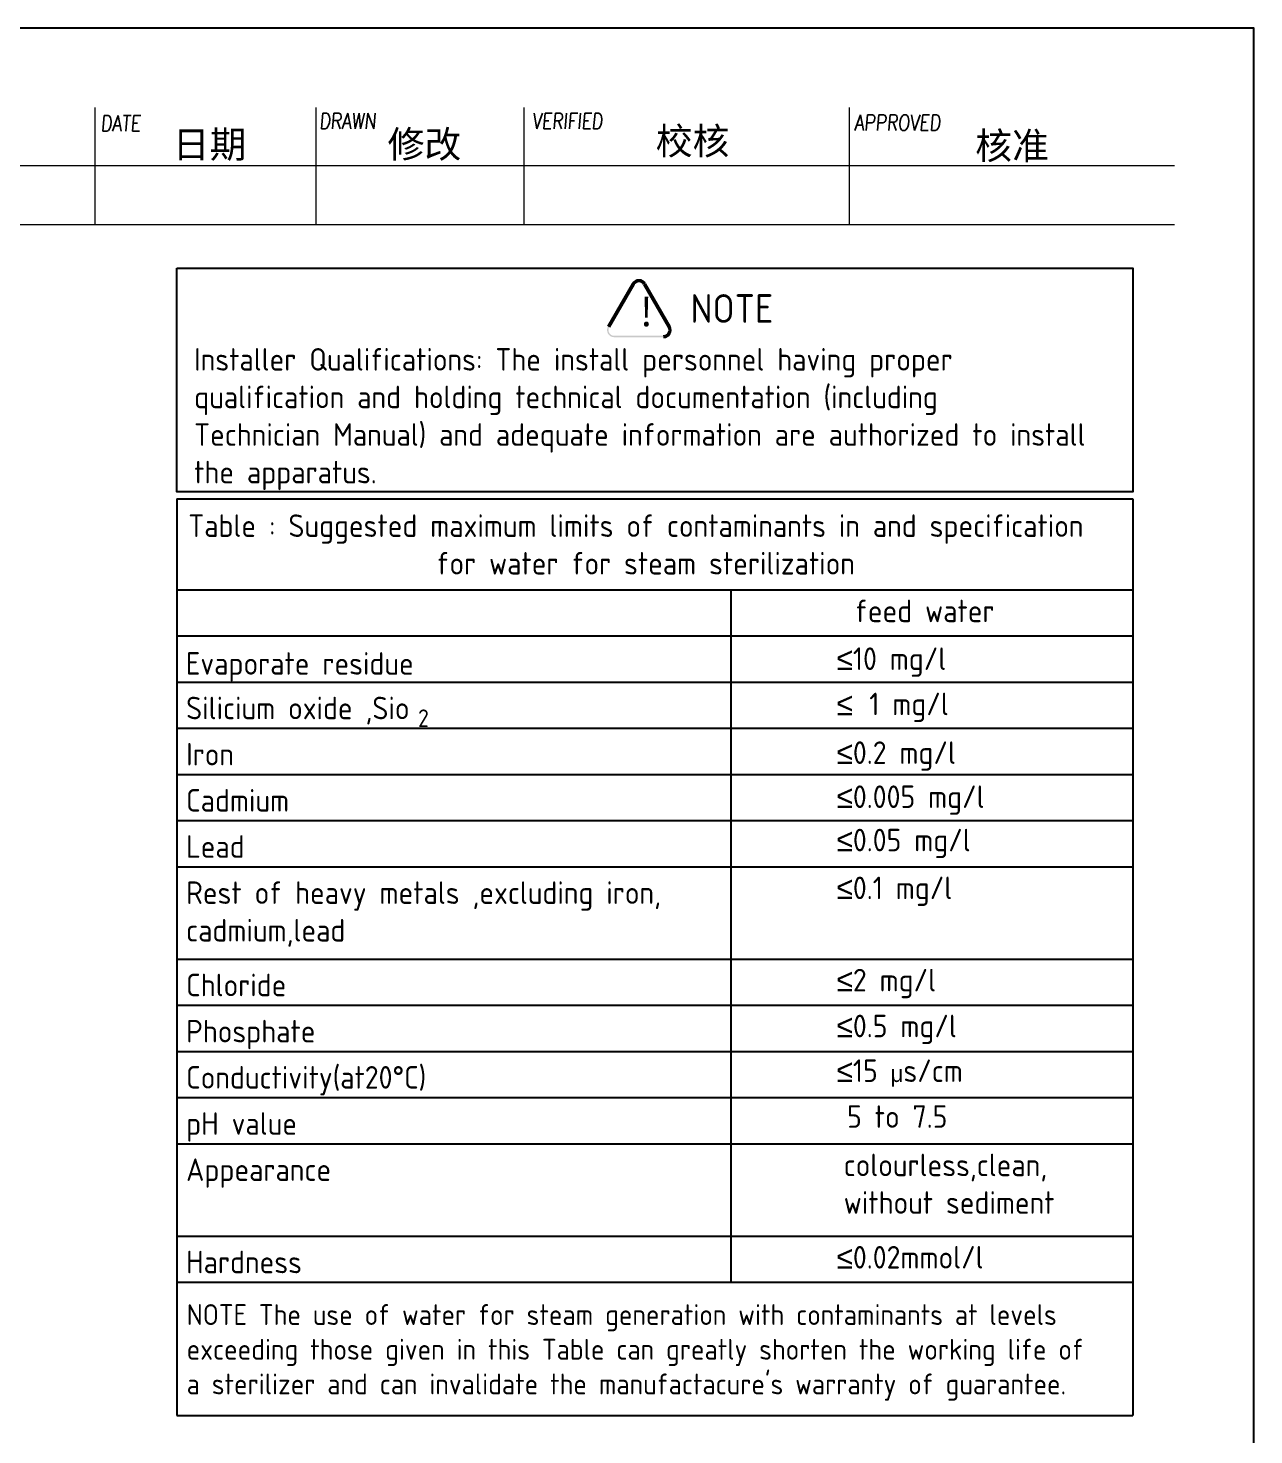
# Model space of a CAD drawing. Header units: millimetres. Extents: x 0 to 4395, y 0 to 3090.
# Drawn here: x 2981 to 4395, y 1468 to 3090 of the extents above; entities that cross this region are included whole.
import ezdxf

# ---------------------------------------------------------------- set-up
doc = ezdxf.new("R2010")
doc.units = ezdxf.units.MM
doc.header["$LTSCALE"] = 10
doc.layers.add('D', color=102, linetype='Continuous')
doc.layers.add('F', color=7, linetype='Continuous', lineweight=15)
doc.styles.get("Standard").update_dxf_attribs({"font": 'KAIU.TTF'})
doc.styles.add('STU25', font='isocp2.shx')
doc.styles.add('Text', font='romans.shx', dxfattribs={"width": 0.8, "oblique": 10})

msp = doc.modelspace()

# ---------------------------------------------------------------- hatches: boundary and pattern name
at = {"layer": 'D'}
h = msp.add_hatch(color=11, dxfattribs=at)
edge = h.paths.add_edge_path()
edge.add_line((3678.63, 2795.29), (3650.177, 2746.008))
edge.add_arc((3657.394, 2741.842), 8.333, 150, 270)
edge.add_line((3657.394, 2733.508), (3714.3, 2733.508))
edge.add_arc((3714.3, 2741.842), 8.333, 270, 390)
edge.add_line((3721.517, 2746.008), (3693.064, 2795.29))
edge.add_arc((3685.847, 2791.124), 8.333, 30, 150)
edge = h.paths.add_edge_path(flags=16)
edge.add_arc((3685.847, 2791.124), 6.667, 30, 150)
edge.add_line((3680.074, 2794.457), (3651.621, 2745.175))
edge.add_arc((3657.394, 2741.842), 6.667, 150, 270)
edge.add_line((3657.394, 2735.175), (3714.3, 2735.175))
edge.add_arc((3714.3, 2741.842), 6.667, 270, 390)
edge.add_line((3720.074, 2745.175), (3691.621, 2794.457))

# ---------------------------------------------------------------- linework, layer by layer
at = {"layer": 'D', "color": 11}
for p, q in [((3678.63, 2795.29), (3650.177, 2746.008)), ((3680.074, 2794.457), (3651.621, 2745.175)), ((3691.621, 2794.457), (3720.074, 2745.175)), ((3693.064, 2795.29), (3721.517, 2746.008)), ((3152.906, 2547.141), (3152.906, 1489.86)), ((3152.906, 2547.141), (4255.382, 2547.141)), ((4255.382, 2547.141), (4255.382, 1489.86)), ((3152.906, 2442.338), (4255.382, 2442.338)), ((3791.946, 2442.338), (3791.946, 1643.738)), ((3152.906, 2389.098), (4255.382, 2389.098)), ((3152.906, 2335.858), (4255.382, 2335.858)), ((3152.906, 2282.618), (4255.382, 2282.618)), ((3152.906, 2229.378), (4255.382, 2229.378)), ((3152.906, 2176.138), (4255.382, 2176.138)), ((3152.906, 2122.898), (4255.382, 2122.898)), ((3152.906, 2016.418), (4255.382, 2016.418)), ((3152.906, 1963.178), (4255.382, 1963.178)), ((3152.906, 1909.938), (4255.382, 1909.938)), ((3152.906, 1856.698), (4255.382, 1856.698)), ((3152.906, 1803.458), (4255.382, 1803.458)), ((3152.906, 1696.978), (4255.382, 1696.978)), ((3152.906, 1643.738), (4255.382, 1643.738)), ((3152.906, 1489.86), (4255.382, 1489.86))]:
    msp.add_line(p, q, dxfattribs=at)
msp.add_lwpolyline([(3152.906, 2813.239), (4255.382, 2813.239), (4255.382, 2555.091), (3152.906, 2555.091)], close=True, dxfattribs=at)
for centre, radius, start, end in [((3685.847, 2791.124), 8.333, 30, 150), ((3685.847, 2791.124), 6.667, 30, 150), ((3714.3, 2741.842), 8.333, 270, 30), ((3714.3, 2741.842), 6.667, 270, 30)]:
    msp.add_arc(centre, radius, start, end, dxfattribs=at)
at = {"layer": 'Defpoints', "color": 6}
msp.add_lwpolyline([(0, 3090), (0, 0), (4395, 0), (4395, 3090)], close=True, dxfattribs=at)
at = {"layer": 'F', "color": 7}
for p, q in [((3058.66, 2863.66), (3058.66, 2998.66)), ((3313.66, 2863.66), (3313.66, 2998.66)), ((3553.66, 2863.66), (3553.66, 2998.66)), ((3928.66, 2863.66), (3928.66, 2998.66)), ((4303.66, 2931.16), (2414.269, 2931.16)), ((2414.269, 2863.66), (4303.66, 2863.66))]:
    msp.add_line(p, q, dxfattribs=at)

# ---------------------------------------------------------------- texts
at = {"layer": 'D', "color": 11, "attachment_point": 1, "style": 'STU25'}
for s, insert, char_height in [('{\\f標楷體|b0|i0|c136|p65;!}', (3683.077, 2779.547), 33.33333), ('NOTE', (3745.248, 2783.144), 33), ('Table : Suggested maximum limits of contaminants in and specification\\P          {\\f????|b0|i0|c136|p22;   }   {\\f????|b0|i0|c136|p22;  }   for water for steam sterilization', (3166.193, 2529.215), 26), ('feed water', (3934.811, 2430.912), 26), ('Evaporate residue   ', (3163.333, 2370.343), 26), ('{\\f新細明體|b0|i0|c136|p18;≤}10 mg/l', (3913.928, 2375.789), 26), ('{\\f新細明體|b0|i0|c136|p18;≤  }1 mg/l', (3913.928, 2323.628), 26), ('Silicium oxide ,Sio', (3163.701, 2318.944), 26), ('2', (3431.101, 2304.331), 20.359), ('Iron', (3163.701, 2265.704), 26), ('{\\f新細明體|b0|i0|c136|p18;≤}0.2 mg/l', (3913.928, 2267.455), 26), ('Cadmium', (3163.701, 2212.464), 26), ('{\\f新細明體|b0|i0|c136|p18;≤}0.005 mg/l', (3913.928, 2216.632), 26), ('Lead', (3163.701, 2159.224), 26), ('{\\f新細明體|b0|i0|c136|p18;≤}0.05 mg/l', (3913.928, 2166.671), 26), ('{\\f新細明體|b0|i0|c136|p18;≤}0.1 mg/l', (3913.928, 2111.506), 26), ('Rest of heavy metals ,excluding iron,\\Pcadmium,lead', (3163.701, 2105.984), 26), ('Chloride', (3163.701, 1999.504), 26), ('{\\f新細明體|b0|i0|c136|p18;≤}2 mg/l', (3913.928, 2005.134), 26), ('{\\f新細明體|b0|i0|c136|p18;≤}0.5 mg/l', (3913.928, 1952.234), 26), ('Phosphate', (3163.701, 1946.264), 26), ('{\\f新細明體|b0|i0|c136|p18;≤}15 {\\f新細明體|b0|i0|c136|p18;\\H0.75x;μ}s/cm', (3913.928, 1900.676), 26), ('Conductivity(at20%%dC)', (3163.701, 1893.024), 26), ('pH value', (3163.701, 1839.784), 26), ('5 to 7.5', (3925.896, 1847.789), 26), ('Appearance', (3163.701, 1786.544), 26), ('colourless,clean,\\Pwithout sediment  ', (3921.946, 1791.99), 26), ('Hardness', (3163.701, 1680.064), 26), ('{\\f新細明體|b0|i0|c136|p18;≤}0.02mmol/l', (3913.928, 1685.501), 26), ("NOTE The use of water for steam generation with contaminants at levels \\Pexceeding those given in this Table can greatly shorten the working life of \\Pa sterilizer and can invalidate the manufactacure's warranty of guarantee.", (3164.341, 1618.392), 24)]:
    msp.add_mtext(s, dxfattribs=dict(at, insert=insert, char_height=char_height))
at = {"layer": 'D', "color": 11, "insert": (3172.906, 2721.011), "char_height": 26, "width": 1082.477, "attachment_point": 1, "style": 'STU25'}
msp.add_mtext('Installer Qualifications: The install personnel having proper\\Pqualification and holding technical documentation (including\\PTechnician Manual) and adequate information are authorized to install\\Pthe apparatus.', dxfattribs=at)
at = {"layer": 'F', "color": 1, "lineweight": 15, "style": 'Text', "oblique": 5, "width": 0.8}
for s, p in [('DATE', (3065.294, 2971.165)), ('DRAWN', (3317.172, 2973.866)), ('VERIFIED', (3562.662, 2973.829)), ('APPROVED', (3934.375, 2972.046))]:
    msp.add_text(s, height=18, dxfattribs=at).set_placement(p)
at = {"layer": 'F', "lineweight": -3}
for s, p in [('日期', (3148.304, 2940.38)), ('修改', (3396.036, 2940.554)), ('校核', (3705.254, 2944.245)), ('核准', (4073.69, 2938.814))]:
    msp.add_text(s, height=31.1362, dxfattribs=at).set_placement(p)

doc.saveas('drawing.dxf')
